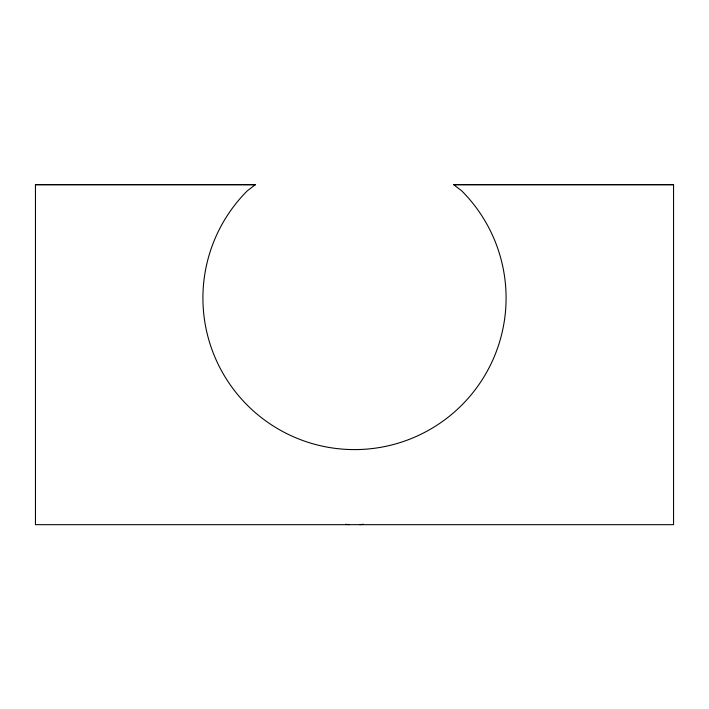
<?xml version="1.0" encoding="UTF-8"?>
<svg xmlns="http://www.w3.org/2000/svg" width="709" height="709" viewBox="0 0 709 709"><rect width="100%" height="100%" fill="white"/><g stroke="black" fill="none" stroke-linecap="round" stroke-linejoin="round"><path stroke-width="1.06" d="M255.32 184.686L247.317 190.827A151.584 151.584 0 0 0 247.317 405.202A151.584 151.584 0 0 0 461.683 405.202A151.584 151.584 0 0 0 461.683 190.827L453.68 184.686L673.55 184.686L673.55 524.669L35.45 524.669L35.45 184.686L255.32 184.686L35.45 184.686M359.986 524.669L363.247 524.243M453.68 184.686L673.55 184.686M345.753 524.243L349.014 524.669"/></g></svg>
